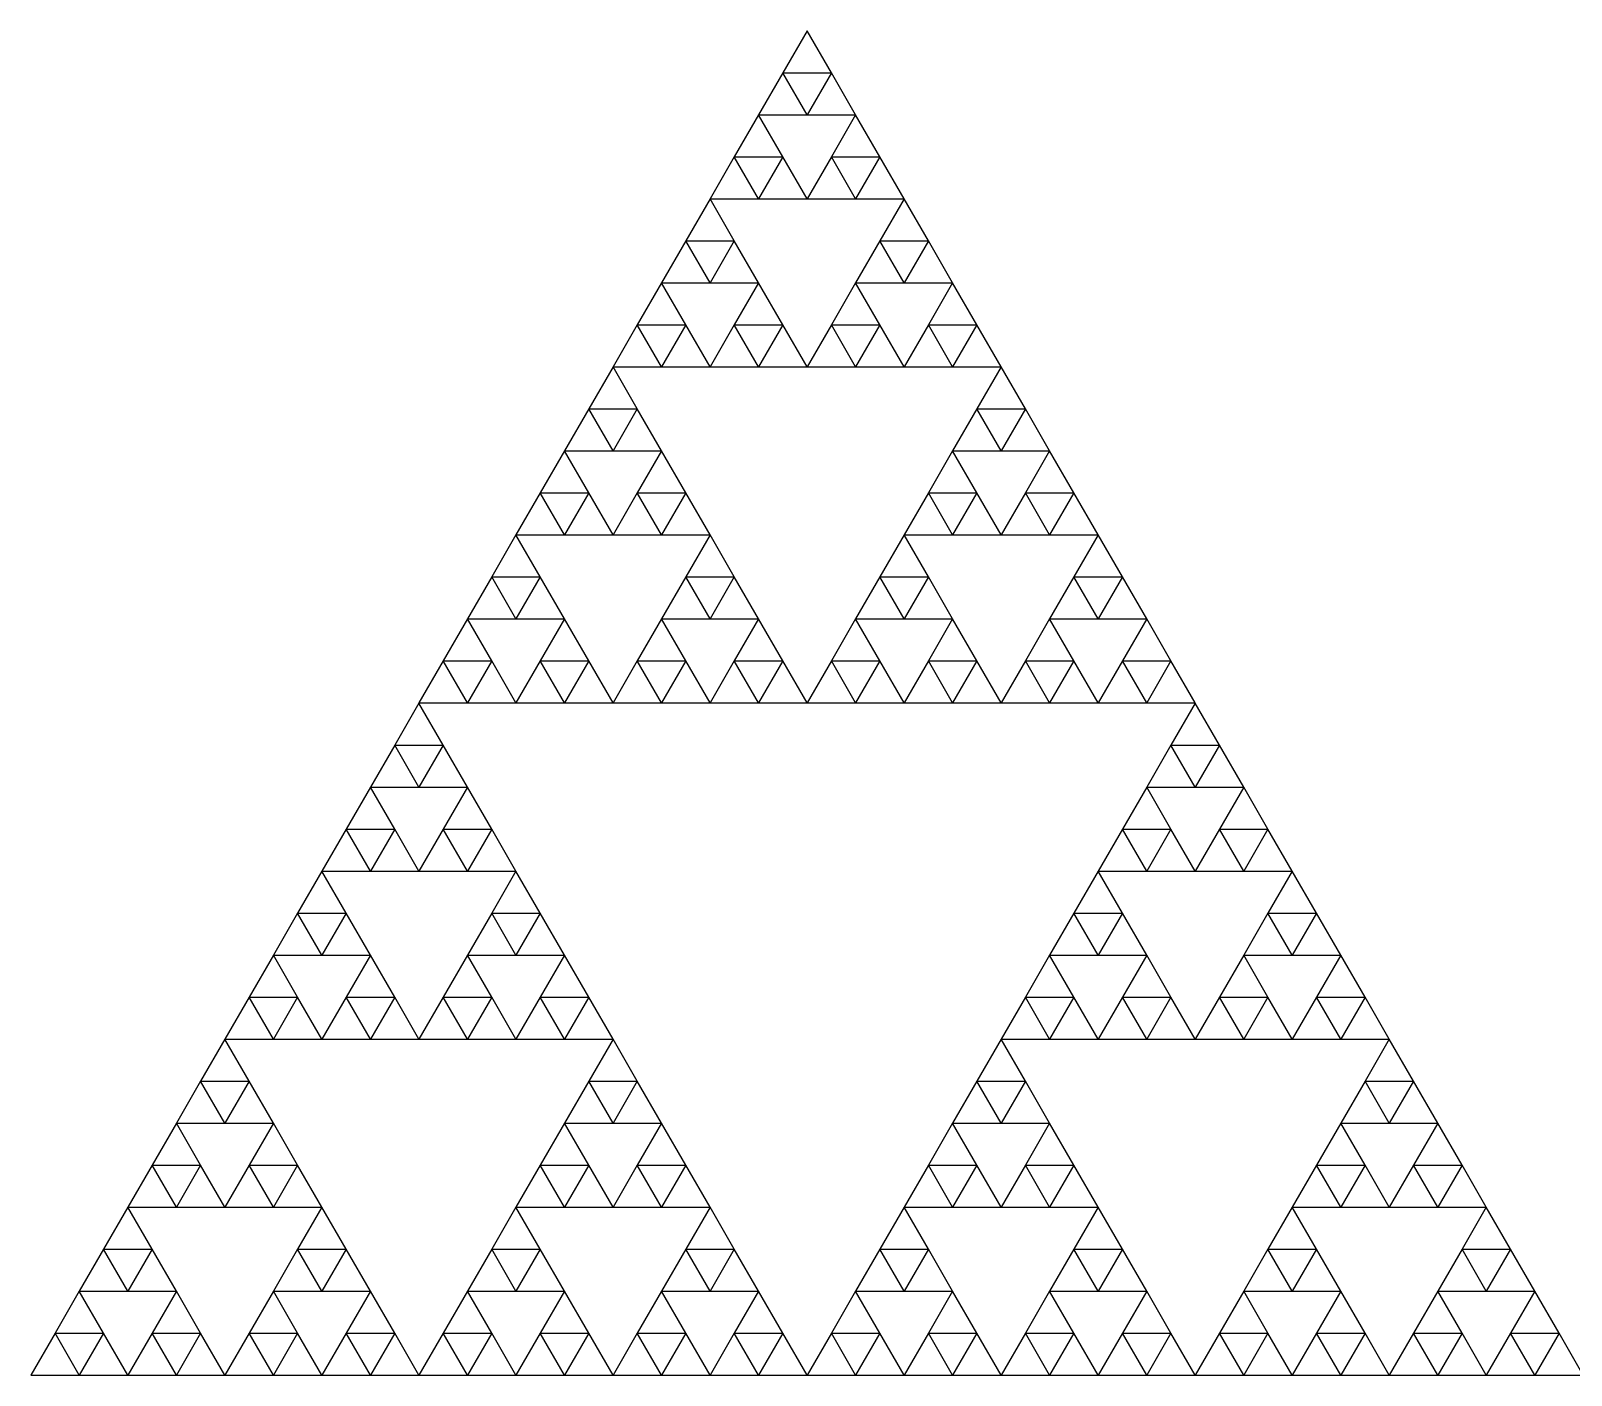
# Model space of a CAD drawing. Header units: metres. Extents: x -50 to 50, y -29 to 58.
# Drawn here: x -31.25 to -25.05, y 3.61 to 9.02 of the extents above; entities that cross this region are included whole.
import ezdxf

# ---------------------------------------------------------------- set-up
doc = ezdxf.new("R2010")
doc.units = ezdxf.units.M

msp = doc.modelspace()

# ---------------------------------------------------------------- linework, layer by layer
for p, q in [((-28.125, 9.02108), (-28.2227, 8.85194)), ((-28.0273, 8.85194), (-28.125, 9.02108)), ((-28.2227, 8.85194), (-28.3203, 8.68279)), ((-28.125, 8.68279), (-28.2227, 8.85194)), ((-28.2227, 8.85194), (-28.0273, 8.85194)), ((-28.0273, 8.85194), (-28.125, 8.68279)), ((-27.9297, 8.68279), (-28.0273, 8.85194)), ((-28.3203, 8.68279), (-28.418, 8.51365)), ((-28.2227, 8.51365), (-28.3203, 8.68279)), ((-28.3203, 8.68279), (-28.125, 8.68279)), ((-28.125, 8.68279), (-27.9297, 8.68279)), ((-27.9297, 8.68279), (-28.0273, 8.51365)), ((-27.832, 8.51365), (-27.9297, 8.68279)), ((-28.418, 8.51365), (-28.5156, 8.34451)), ((-28.3203, 8.34451), (-28.418, 8.51365)), ((-28.418, 8.51365), (-28.2227, 8.51365)), ((-28.2227, 8.51365), (-28.3203, 8.34451)), ((-28.125, 8.34451), (-28.2227, 8.51365)), ((-28.0273, 8.51365), (-28.125, 8.34451)), ((-27.9297, 8.34451), (-28.0273, 8.51365)), ((-28.0273, 8.51365), (-27.832, 8.51365)), ((-27.832, 8.51365), (-27.9297, 8.34451)), ((-27.7344, 8.34451), (-27.832, 8.51365)), ((-28.5156, 8.34451), (-28.6133, 8.17536)), ((-28.418, 8.17536), (-28.5156, 8.34451)), ((-28.5156, 8.34451), (-28.3203, 8.34451)), ((-28.3203, 8.34451), (-28.125, 8.34451)), ((-28.125, 8.34451), (-27.9297, 8.34451)), ((-27.9297, 8.34451), (-27.7344, 8.34451)), ((-27.7344, 8.34451), (-27.832, 8.17536)), ((-27.6367, 8.17536), (-27.7344, 8.34451)), ((-28.6133, 8.17536), (-28.7109, 8.00622)), ((-28.5156, 8.00622), (-28.6133, 8.17536)), ((-28.6133, 8.17536), (-28.418, 8.17536)), ((-28.418, 8.17536), (-28.5156, 8.00622)), ((-28.3203, 8.00622), (-28.418, 8.17536)), ((-27.832, 8.17536), (-27.9297, 8.00622)), ((-27.7344, 8.00622), (-27.832, 8.17536)), ((-27.832, 8.17536), (-27.6367, 8.17536)), ((-27.6367, 8.17536), (-27.7344, 8.00622)), ((-27.5391, 8.00622), (-27.6367, 8.17536)), ((-28.7109, 8.00622), (-28.8086, 7.83708)), ((-28.6133, 7.83708), (-28.7109, 8.00622)), ((-28.7109, 8.00622), (-28.5156, 8.00622)), ((-28.5156, 8.00622), (-28.3203, 8.00622)), ((-28.3203, 8.00622), (-28.418, 7.83708)), ((-28.2227, 7.83708), (-28.3203, 8.00622)), ((-27.9297, 8.00622), (-28.0273, 7.83708)), ((-27.832, 7.83708), (-27.9297, 8.00622)), ((-27.9297, 8.00622), (-27.7344, 8.00622)), ((-27.7344, 8.00622), (-27.5391, 8.00622)), ((-27.5391, 8.00622), (-27.6367, 7.83708)), ((-27.4414, 7.83708), (-27.5391, 8.00622)), ((-28.8086, 7.83708), (-28.9062, 7.66793)), ((-28.7109, 7.66793), (-28.8086, 7.83708)), ((-28.8086, 7.83708), (-28.6133, 7.83708)), ((-28.6133, 7.83708), (-28.7109, 7.66793)), ((-28.5156, 7.66793), (-28.6133, 7.83708)), ((-28.418, 7.83708), (-28.5156, 7.66793)), ((-28.3203, 7.66793), (-28.418, 7.83708)), ((-28.418, 7.83708), (-28.2227, 7.83708)), ((-28.2227, 7.83708), (-28.3203, 7.66793)), ((-28.125, 7.66793), (-28.2227, 7.83708)), ((-28.0273, 7.83708), (-28.125, 7.66793)), ((-27.9297, 7.66793), (-28.0273, 7.83708)), ((-28.0273, 7.83708), (-27.832, 7.83708)), ((-27.832, 7.83708), (-27.9297, 7.66793)), ((-27.7344, 7.66793), (-27.832, 7.83708)), ((-27.6367, 7.83708), (-27.7344, 7.66793)), ((-27.5391, 7.66793), (-27.6367, 7.83708)), ((-27.6367, 7.83708), (-27.4414, 7.83708)), ((-27.4414, 7.83708), (-27.5391, 7.66793)), ((-27.3438, 7.66793), (-27.4414, 7.83708)), ((-28.9062, 7.66792), (-29.0039, 7.49877)), ((-28.9062, 7.66793), (-28.7109, 7.66793)), ((-28.8086, 7.49877), (-28.9062, 7.66792)), ((-28.7109, 7.66793), (-28.5156, 7.66793)), ((-28.5156, 7.66793), (-28.3203, 7.66793)), ((-28.3203, 7.66793), (-28.125, 7.66793)), ((-28.125, 7.66793), (-27.9297, 7.66793)), ((-27.9297, 7.66793), (-27.7344, 7.66793)), ((-27.7344, 7.66793), (-27.5391, 7.66793)), ((-27.5391, 7.66793), (-27.3438, 7.66793)), ((-27.3438, 7.66792), (-27.4414, 7.49877)), ((-27.2461, 7.49877), (-27.3438, 7.66792)), ((-29.0039, 7.49877), (-29.1016, 7.32963)), ((-28.9062, 7.32963), (-29.0039, 7.49877)), ((-29.0039, 7.49877), (-28.8086, 7.49877)), ((-28.8086, 7.49877), (-28.9062, 7.32963)), ((-28.7109, 7.32963), (-28.8086, 7.49877)), ((-27.4414, 7.49877), (-27.5391, 7.32963)), ((-27.3438, 7.32963), (-27.4414, 7.49877)), ((-27.4414, 7.49877), (-27.2461, 7.49877)), ((-27.2461, 7.49877), (-27.3438, 7.32963)), ((-27.1484, 7.32963), (-27.2461, 7.49877)), ((-29.1016, 7.32963), (-29.1992, 7.16049)), ((-29.0039, 7.16049), (-29.1016, 7.32963)), ((-29.1016, 7.32963), (-28.9062, 7.32963)), ((-28.9062, 7.32963), (-28.7109, 7.32963)), ((-28.7109, 7.32963), (-28.8086, 7.16049)), ((-28.6133, 7.16049), (-28.7109, 7.32963)), ((-27.5391, 7.32963), (-27.6367, 7.16049)), ((-27.4414, 7.16049), (-27.5391, 7.32963)), ((-27.5391, 7.32963), (-27.3438, 7.32963)), ((-27.3438, 7.32963), (-27.1484, 7.32963)), ((-27.1484, 7.32963), (-27.2461, 7.16049)), ((-27.0508, 7.16049), (-27.1484, 7.32963)), ((-29.1992, 7.16049), (-29.2969, 6.99134)), ((-29.1016, 6.99134), (-29.1992, 7.16049)), ((-29.1992, 7.16049), (-29.0039, 7.16049)), ((-29.0039, 7.16049), (-29.1016, 6.99134)), ((-28.9062, 6.99134), (-29.0039, 7.16049)), ((-28.8086, 7.16049), (-28.9062, 6.99134)), ((-28.7109, 6.99134), (-28.8086, 7.16049)), ((-28.8086, 7.16049), (-28.6133, 7.16049)), ((-28.6133, 7.16049), (-28.7109, 6.99134)), ((-28.5156, 6.99134), (-28.6133, 7.16049)), ((-27.6367, 7.16049), (-27.7344, 6.99134)), ((-27.5391, 6.99134), (-27.6367, 7.16049)), ((-27.6367, 7.16049), (-27.4414, 7.16049)), ((-27.4414, 7.16049), (-27.5391, 6.99134)), ((-27.3438, 6.99134), (-27.4414, 7.16049)), ((-27.2461, 7.16049), (-27.3438, 6.99134)), ((-27.1484, 6.99134), (-27.2461, 7.16049)), ((-27.2461, 7.16049), (-27.0508, 7.16049)), ((-27.0508, 7.16049), (-27.1484, 6.99134)), ((-26.9531, 6.99134), (-27.0508, 7.16049)), ((-29.2969, 6.99134), (-29.3945, 6.8222)), ((-29.1992, 6.8222), (-29.2969, 6.99134)), ((-29.2969, 6.99134), (-29.1016, 6.99134)), ((-29.1016, 6.99134), (-28.9062, 6.99134)), ((-28.9062, 6.99134), (-28.7109, 6.99134)), ((-28.7109, 6.99134), (-28.5156, 6.99134)), ((-28.5156, 6.99134), (-28.6133, 6.8222)), ((-28.418, 6.8222), (-28.5156, 6.99134)), ((-27.7344, 6.99134), (-27.832, 6.8222)), ((-27.6367, 6.8222), (-27.7344, 6.99134)), ((-27.7344, 6.99134), (-27.5391, 6.99134)), ((-27.5391, 6.99134), (-27.3438, 6.99134)), ((-27.3438, 6.99134), (-27.1484, 6.99134)), ((-27.1484, 6.99134), (-26.9531, 6.99134)), ((-26.9531, 6.99134), (-27.0508, 6.8222)), ((-26.8555, 6.8222), (-26.9531, 6.99134)), ((-29.3945, 6.8222), (-29.4922, 6.65306)), ((-29.2969, 6.65306), (-29.3945, 6.8222)), ((-29.3945, 6.8222), (-29.1992, 6.8222)), ((-29.1992, 6.8222), (-29.2969, 6.65306)), ((-29.1016, 6.65306), (-29.1992, 6.8222)), ((-28.6133, 6.8222), (-28.7109, 6.65306)), ((-28.5156, 6.65306), (-28.6133, 6.8222)), ((-28.6133, 6.8222), (-28.418, 6.8222)), ((-28.418, 6.8222), (-28.5156, 6.65306)), ((-28.3203, 6.65306), (-28.418, 6.8222)), ((-27.832, 6.8222), (-27.9297, 6.65306)), ((-27.7344, 6.65306), (-27.832, 6.8222)), ((-27.832, 6.8222), (-27.6367, 6.8222)), ((-27.6367, 6.8222), (-27.7344, 6.65306)), ((-27.5391, 6.65306), (-27.6367, 6.8222)), ((-27.0508, 6.8222), (-27.1484, 6.65306)), ((-26.9531, 6.65306), (-27.0508, 6.8222)), ((-27.0508, 6.8222), (-26.8555, 6.8222)), ((-26.8555, 6.8222), (-26.9531, 6.65306)), ((-26.7578, 6.65306), (-26.8555, 6.8222)), ((-29.4922, 6.65306), (-29.5898, 6.48391)), ((-29.3945, 6.48391), (-29.4922, 6.65306)), ((-29.4922, 6.65306), (-29.2969, 6.65306)), ((-29.2969, 6.65306), (-29.1016, 6.65306)), ((-29.1016, 6.65306), (-29.1992, 6.48391)), ((-29.0039, 6.48391), (-29.1016, 6.65306)), ((-28.7109, 6.65306), (-28.8086, 6.48391)), ((-28.6133, 6.48391), (-28.7109, 6.65306)), ((-28.7109, 6.65306), (-28.5156, 6.65306)), ((-28.5156, 6.65306), (-28.3203, 6.65306)), ((-28.3203, 6.65306), (-28.418, 6.48391)), ((-28.2227, 6.48391), (-28.3203, 6.65306)), ((-27.9297, 6.65306), (-28.0273, 6.48391)), ((-27.832, 6.48391), (-27.9297, 6.65306)), ((-27.9297, 6.65306), (-27.7344, 6.65306)), ((-27.7344, 6.65306), (-27.5391, 6.65306)), ((-27.5391, 6.65306), (-27.6367, 6.48391)), ((-27.4414, 6.48391), (-27.5391, 6.65306)), ((-27.1484, 6.65306), (-27.2461, 6.48391)), ((-27.0508, 6.48391), (-27.1484, 6.65306)), ((-27.1484, 6.65306), (-26.9531, 6.65306)), ((-26.9531, 6.65306), (-26.7578, 6.65306)), ((-26.7578, 6.65306), (-26.8555, 6.48391)), ((-26.6602, 6.48391), (-26.7578, 6.65306)), ((-29.5898, 6.48391), (-29.6875, 6.31477)), ((-29.4922, 6.31477), (-29.5898, 6.48391)), ((-29.5898, 6.48391), (-29.3945, 6.48391)), ((-29.3945, 6.48391), (-29.4922, 6.31477)), ((-29.2969, 6.31477), (-29.3945, 6.48391)), ((-29.1992, 6.48391), (-29.2969, 6.31477)), ((-29.1016, 6.31477), (-29.1992, 6.48391)), ((-29.1992, 6.48391), (-29.0039, 6.48391)), ((-29.0039, 6.48391), (-29.1016, 6.31477)), ((-28.9062, 6.31477), (-29.0039, 6.48391)), ((-28.8086, 6.48391), (-28.9062, 6.31477)), ((-28.7109, 6.31477), (-28.8086, 6.48391)), ((-28.8086, 6.48391), (-28.6133, 6.48391)), ((-28.6133, 6.48391), (-28.7109, 6.31477)), ((-28.5156, 6.31477), (-28.6133, 6.48391)), ((-28.418, 6.48391), (-28.5156, 6.31477)), ((-28.3203, 6.31477), (-28.418, 6.48391)), ((-28.418, 6.48391), (-28.2227, 6.48391)), ((-28.2227, 6.48391), (-28.3203, 6.31477)), ((-28.125, 6.31477), (-28.2227, 6.48391)), ((-28.0273, 6.48391), (-28.125, 6.31477)), ((-27.9297, 6.31477), (-28.0273, 6.48391)), ((-28.0273, 6.48391), (-27.832, 6.48391)), ((-27.832, 6.48391), (-27.9297, 6.31477)), ((-27.7344, 6.31477), (-27.832, 6.48391)), ((-27.6367, 6.48391), (-27.7344, 6.31477)), ((-27.5391, 6.31477), (-27.6367, 6.48391)), ((-27.6367, 6.48391), (-27.4414, 6.48391)), ((-27.4414, 6.48391), (-27.5391, 6.31477)), ((-27.3438, 6.31477), (-27.4414, 6.48391)), ((-27.2461, 6.48391), (-27.3438, 6.31477)), ((-27.1484, 6.31477), (-27.2461, 6.48391)), ((-27.2461, 6.48391), (-27.0508, 6.48391)), ((-27.0508, 6.48391), (-27.1484, 6.31477)), ((-26.9531, 6.31477), (-27.0508, 6.48391)), ((-26.8555, 6.48391), (-26.9531, 6.31477)), ((-26.7578, 6.31477), (-26.8555, 6.48391)), ((-26.8555, 6.48391), (-26.6602, 6.48391)), ((-26.6602, 6.48391), (-26.7578, 6.31477)), ((-26.5625, 6.31477), (-26.6602, 6.48391)), ((-29.6875, 6.31475), (-29.7852, 6.14561)), ((-29.6875, 6.31477), (-29.4922, 6.31477)), ((-29.5898, 6.14561), (-29.6875, 6.31475)), ((-29.4922, 6.31477), (-29.2969, 6.31477)), ((-29.2969, 6.31477), (-29.1016, 6.31477)), ((-29.1016, 6.31477), (-28.9062, 6.31477)), ((-28.9062, 6.31477), (-28.7109, 6.31477)), ((-28.7109, 6.31477), (-28.5156, 6.31477)), ((-28.5156, 6.31477), (-28.3203, 6.31477)), ((-28.3203, 6.31477), (-28.125, 6.31477)), ((-28.125, 6.31477), (-27.9297, 6.31477)), ((-27.9297, 6.31477), (-27.7344, 6.31477)), ((-27.7344, 6.31477), (-27.5391, 6.31477)), ((-27.5391, 6.31477), (-27.3438, 6.31477)), ((-27.3438, 6.31477), (-27.1484, 6.31477)), ((-27.1484, 6.31477), (-26.9531, 6.31477)), ((-26.9531, 6.31477), (-26.7578, 6.31477)), ((-26.7578, 6.31477), (-26.5625, 6.31477)), ((-26.5625, 6.31475), (-26.6602, 6.14561)), ((-26.4648, 6.14561), (-26.5625, 6.31475)), ((-29.7852, 6.14561), (-29.8828, 5.97647)), ((-29.6875, 5.97647), (-29.7852, 6.14561)), ((-29.7852, 6.14561), (-29.5898, 6.14561)), ((-29.5898, 6.14561), (-29.6875, 5.97647)), ((-29.4922, 5.97647), (-29.5898, 6.14561)), ((-26.6602, 6.14561), (-26.7578, 5.97647)), ((-26.5625, 5.97647), (-26.6602, 6.14561)), ((-26.6602, 6.14561), (-26.4648, 6.14561)), ((-26.4648, 6.14561), (-26.5625, 5.97647)), ((-26.3672, 5.97647), (-26.4648, 6.14561)), ((-29.8828, 5.97647), (-29.9805, 5.80732)), ((-29.7852, 5.80732), (-29.8828, 5.97647)), ((-29.8828, 5.97647), (-29.6875, 5.97647)), ((-29.6875, 5.97647), (-29.4922, 5.97647)), ((-29.4922, 5.97647), (-29.5898, 5.80732)), ((-29.3945, 5.80732), (-29.4922, 5.97647)), ((-26.7578, 5.97647), (-26.8555, 5.80732)), ((-26.6602, 5.80732), (-26.7578, 5.97647)), ((-26.7578, 5.97647), (-26.5625, 5.97647)), ((-26.5625, 5.97647), (-26.3672, 5.97647)), ((-26.3672, 5.97647), (-26.4648, 5.80732)), ((-26.2695, 5.80732), (-26.3672, 5.97647)), ((-29.9805, 5.80732), (-30.0781, 5.63818)), ((-29.8828, 5.63818), (-29.9805, 5.80732)), ((-29.9805, 5.80732), (-29.7852, 5.80732)), ((-29.7852, 5.80732), (-29.8828, 5.63818)), ((-29.6875, 5.63818), (-29.7852, 5.80732)), ((-29.5898, 5.80732), (-29.6875, 5.63818)), ((-29.4922, 5.63818), (-29.5898, 5.80732)), ((-29.5898, 5.80732), (-29.3945, 5.80732)), ((-29.3945, 5.80732), (-29.4922, 5.63818)), ((-29.2969, 5.63818), (-29.3945, 5.80732)), ((-26.8555, 5.80732), (-26.9531, 5.63818)), ((-26.7578, 5.63818), (-26.8555, 5.80732)), ((-26.8555, 5.80732), (-26.6602, 5.80732)), ((-26.6602, 5.80732), (-26.7578, 5.63818)), ((-26.5625, 5.63818), (-26.6602, 5.80732)), ((-26.4648, 5.80732), (-26.5625, 5.63818)), ((-26.3672, 5.63818), (-26.4648, 5.80732)), ((-26.4648, 5.80732), (-26.2695, 5.80732)), ((-26.2695, 5.80732), (-26.3672, 5.63818)), ((-26.1719, 5.63818), (-26.2695, 5.80732)), ((-30.0781, 5.63818), (-30.1758, 5.46903)), ((-29.9805, 5.46903), (-30.0781, 5.63818)), ((-30.0781, 5.63818), (-29.8828, 5.63818)), ((-29.8828, 5.63818), (-29.6875, 5.63818)), ((-29.6875, 5.63818), (-29.4922, 5.63818)), ((-29.4922, 5.63818), (-29.2969, 5.63818)), ((-29.2969, 5.63818), (-29.3945, 5.46903)), ((-29.1992, 5.46903), (-29.2969, 5.63818)), ((-26.9531, 5.63818), (-27.0508, 5.46903)), ((-26.8555, 5.46903), (-26.9531, 5.63818)), ((-26.9531, 5.63818), (-26.7578, 5.63818)), ((-26.7578, 5.63818), (-26.5625, 5.63818)), ((-26.5625, 5.63818), (-26.3672, 5.63818)), ((-26.3672, 5.63818), (-26.1719, 5.63818)), ((-26.1719, 5.63818), (-26.2695, 5.46903)), ((-26.0742, 5.46903), (-26.1719, 5.63818)), ((-30.1758, 5.46903), (-30.2734, 5.29989)), ((-30.0781, 5.29989), (-30.1758, 5.46903)), ((-30.1758, 5.46903), (-29.9805, 5.46903)), ((-29.9805, 5.46903), (-30.0781, 5.29989)), ((-29.8828, 5.29989), (-29.9805, 5.46903)), ((-29.3945, 5.46903), (-29.4922, 5.29989)), ((-29.2969, 5.29989), (-29.3945, 5.46903)), ((-29.3945, 5.46903), (-29.1992, 5.46903)), ((-29.1992, 5.46903), (-29.2969, 5.29989)), ((-29.1016, 5.29989), (-29.1992, 5.46903)), ((-27.0508, 5.46903), (-27.1484, 5.29989)), ((-26.9531, 5.29989), (-27.0508, 5.46903)), ((-27.0508, 5.46903), (-26.8555, 5.46903)), ((-26.8555, 5.46903), (-26.9531, 5.29989)), ((-26.7578, 5.29989), (-26.8555, 5.46903)), ((-26.2695, 5.46903), (-26.3672, 5.29989)), ((-26.1719, 5.29989), (-26.2695, 5.46903)), ((-26.2695, 5.46903), (-26.0742, 5.46903)), ((-26.0742, 5.46903), (-26.1719, 5.29989)), ((-25.9766, 5.29989), (-26.0742, 5.46903)), ((-30.2734, 5.29989), (-30.3711, 5.13075)), ((-30.1758, 5.13075), (-30.2734, 5.29989)), ((-30.2734, 5.29989), (-30.0781, 5.29989)), ((-30.0781, 5.29989), (-29.8828, 5.29989)), ((-29.8828, 5.29989), (-29.9805, 5.13075)), ((-29.7852, 5.13075), (-29.8828, 5.29989)), ((-29.4922, 5.29989), (-29.5898, 5.13075)), ((-29.3945, 5.13075), (-29.4922, 5.29989)), ((-29.4922, 5.29989), (-29.2969, 5.29989)), ((-29.2969, 5.29989), (-29.1016, 5.29989)), ((-29.1016, 5.29989), (-29.1992, 5.13075)), ((-29.0039, 5.13075), (-29.1016, 5.29989)), ((-27.1484, 5.29989), (-27.2461, 5.13075)), ((-27.0508, 5.13075), (-27.1484, 5.29989)), ((-27.1484, 5.29989), (-26.9531, 5.29989)), ((-26.9531, 5.29989), (-26.7578, 5.29989)), ((-26.7578, 5.29989), (-26.8555, 5.13075)), ((-26.6602, 5.13075), (-26.7578, 5.29989)), ((-26.3672, 5.29989), (-26.4648, 5.13075)), ((-26.2695, 5.13075), (-26.3672, 5.29989)), ((-26.3672, 5.29989), (-26.1719, 5.29989)), ((-26.1719, 5.29989), (-25.9766, 5.29989)), ((-25.9766, 5.29989), (-26.0742, 5.13075)), ((-25.8789, 5.13075), (-25.9766, 5.29989)), ((-30.3711, 5.13075), (-30.4688, 4.9616)), ((-30.2734, 4.9616), (-30.3711, 5.13075)), ((-30.3711, 5.13075), (-30.1758, 5.13075)), ((-30.1758, 5.13075), (-30.2734, 4.9616)), ((-30.0781, 4.9616), (-30.1758, 5.13075)), ((-29.9805, 5.13075), (-30.0781, 4.9616)), ((-29.8828, 4.9616), (-29.9805, 5.13075)), ((-29.9805, 5.13075), (-29.7852, 5.13075)), ((-29.7852, 5.13075), (-29.8828, 4.9616)), ((-29.6875, 4.9616), (-29.7852, 5.13075)), ((-29.5898, 5.13075), (-29.6875, 4.9616)), ((-29.4922, 4.9616), (-29.5898, 5.13075)), ((-29.5898, 5.13075), (-29.3945, 5.13075)), ((-29.3945, 5.13075), (-29.4922, 4.9616)), ((-29.2969, 4.9616), (-29.3945, 5.13075)), ((-29.1992, 5.13075), (-29.2969, 4.9616)), ((-29.1016, 4.9616), (-29.1992, 5.13075)), ((-29.1992, 5.13075), (-29.0039, 5.13075)), ((-29.0039, 5.13075), (-29.1016, 4.9616)), ((-28.9062, 4.9616), (-29.0039, 5.13075)), ((-27.2461, 5.13075), (-27.3438, 4.9616)), ((-27.1484, 4.9616), (-27.2461, 5.13075)), ((-27.2461, 5.13075), (-27.0508, 5.13075)), ((-27.0508, 5.13075), (-27.1484, 4.9616)), ((-26.9531, 4.9616), (-27.0508, 5.13075)), ((-26.8555, 5.13075), (-26.9531, 4.9616)), ((-26.7578, 4.9616), (-26.8555, 5.13075)), ((-26.8555, 5.13075), (-26.6602, 5.13075)), ((-26.6602, 5.13075), (-26.7578, 4.9616)), ((-26.5625, 4.9616), (-26.6602, 5.13075)), ((-26.4648, 5.13075), (-26.5625, 4.9616)), ((-26.3672, 4.9616), (-26.4648, 5.13075)), ((-26.4648, 5.13075), (-26.2695, 5.13075)), ((-26.2695, 5.13075), (-26.3672, 4.9616)), ((-26.1719, 4.9616), (-26.2695, 5.13075)), ((-26.0742, 5.13075), (-26.1719, 4.9616)), ((-25.9766, 4.9616), (-26.0742, 5.13075)), ((-26.0742, 5.13075), (-25.8789, 5.13075)), ((-25.8789, 5.13075), (-25.9766, 4.9616)), ((-25.7812, 4.9616), (-25.8789, 5.13075)), ((-30.4688, 4.96159), (-30.5664, 4.79244)), ((-30.4688, 4.9616), (-30.2734, 4.9616)), ((-30.3711, 4.79244), (-30.4688, 4.96159)), ((-30.2734, 4.9616), (-30.0781, 4.9616)), ((-30.0781, 4.9616), (-29.8828, 4.9616)), ((-29.8828, 4.9616), (-29.6875, 4.9616)), ((-29.6875, 4.9616), (-29.4922, 4.9616)), ((-29.4922, 4.9616), (-29.2969, 4.9616)), ((-29.2969, 4.9616), (-29.1016, 4.9616)), ((-29.1016, 4.9616), (-28.9062, 4.9616)), ((-28.9062, 4.96159), (-29.0039, 4.79244)), ((-28.8086, 4.79244), (-28.9062, 4.96159)), ((-27.3438, 4.96159), (-27.4414, 4.79244)), ((-27.3438, 4.9616), (-27.1484, 4.9616)), ((-27.2461, 4.79244), (-27.3438, 4.96159)), ((-27.1484, 4.9616), (-26.9531, 4.9616)), ((-26.9531, 4.9616), (-26.7578, 4.9616)), ((-26.7578, 4.9616), (-26.5625, 4.9616)), ((-26.5625, 4.9616), (-26.3672, 4.9616)), ((-26.3672, 4.9616), (-26.1719, 4.9616)), ((-26.1719, 4.9616), (-25.9766, 4.9616)), ((-25.9766, 4.9616), (-25.7812, 4.9616)), ((-25.7812, 4.96159), (-25.8789, 4.79244)), ((-25.6836, 4.79244), (-25.7812, 4.96159)), ((-30.5664, 4.79244), (-30.6641, 4.6233)), ((-30.4688, 4.6233), (-30.5664, 4.79244)), ((-30.5664, 4.79244), (-30.3711, 4.79244)), ((-30.3711, 4.79244), (-30.4688, 4.6233)), ((-30.2734, 4.6233), (-30.3711, 4.79244)), ((-29.0039, 4.79244), (-29.1016, 4.6233)), ((-28.9062, 4.6233), (-29.0039, 4.79244)), ((-29.0039, 4.79244), (-28.8086, 4.79244)), ((-28.8086, 4.79244), (-28.9062, 4.6233)), ((-28.7109, 4.6233), (-28.8086, 4.79244)), ((-27.4414, 4.79244), (-27.5391, 4.6233)), ((-27.3438, 4.6233), (-27.4414, 4.79244)), ((-27.4414, 4.79244), (-27.2461, 4.79244)), ((-27.2461, 4.79244), (-27.3438, 4.6233)), ((-27.1484, 4.6233), (-27.2461, 4.79244)), ((-25.8789, 4.79244), (-25.9766, 4.6233)), ((-25.7812, 4.6233), (-25.8789, 4.79244)), ((-25.8789, 4.79244), (-25.6836, 4.79244)), ((-25.6836, 4.79244), (-25.7812, 4.6233)), ((-25.5859, 4.6233), (-25.6836, 4.79244)), ((-30.6641, 4.6233), (-30.7617, 4.45416)), ((-30.5664, 4.45416), (-30.6641, 4.6233)), ((-30.6641, 4.6233), (-30.4688, 4.6233)), ((-30.4688, 4.6233), (-30.2734, 4.6233)), ((-30.2734, 4.6233), (-30.3711, 4.45416)), ((-30.1758, 4.45416), (-30.2734, 4.6233)), ((-29.1016, 4.6233), (-29.1992, 4.45416)), ((-29.0039, 4.45416), (-29.1016, 4.6233)), ((-29.1016, 4.6233), (-28.9062, 4.6233)), ((-28.9062, 4.6233), (-28.7109, 4.6233)), ((-28.7109, 4.6233), (-28.8086, 4.45416)), ((-28.6133, 4.45416), (-28.7109, 4.6233)), ((-27.5391, 4.6233), (-27.6367, 4.45416)), ((-27.4414, 4.45416), (-27.5391, 4.6233)), ((-27.5391, 4.6233), (-27.3438, 4.6233)), ((-27.3438, 4.6233), (-27.1484, 4.6233)), ((-27.1484, 4.6233), (-27.2461, 4.45416)), ((-27.0508, 4.45416), (-27.1484, 4.6233)), ((-25.9766, 4.6233), (-26.0742, 4.45416)), ((-25.8789, 4.45416), (-25.9766, 4.6233)), ((-25.9766, 4.6233), (-25.7812, 4.6233)), ((-25.7812, 4.6233), (-25.5859, 4.6233)), ((-25.5859, 4.6233), (-25.6836, 4.45416)), ((-25.4883, 4.45416), (-25.5859, 4.6233)), ((-30.7617, 4.45416), (-30.8594, 4.28501)), ((-30.6641, 4.28501), (-30.7617, 4.45416)), ((-30.7617, 4.45416), (-30.5664, 4.45416)), ((-30.5664, 4.45416), (-30.6641, 4.28501)), ((-30.4688, 4.28501), (-30.5664, 4.45416)), ((-30.3711, 4.45416), (-30.4688, 4.28501)), ((-30.2734, 4.28501), (-30.3711, 4.45416)), ((-30.3711, 4.45416), (-30.1758, 4.45416)), ((-30.1758, 4.45416), (-30.2734, 4.28501)), ((-30.0781, 4.28501), (-30.1758, 4.45416)), ((-29.1992, 4.45416), (-29.2969, 4.28501)), ((-29.1016, 4.28501), (-29.1992, 4.45416)), ((-29.1992, 4.45416), (-29.0039, 4.45416)), ((-29.0039, 4.45416), (-29.1016, 4.28501)), ((-28.9062, 4.28501), (-29.0039, 4.45416)), ((-28.8086, 4.45416), (-28.9062, 4.28501)), ((-28.7109, 4.28501), (-28.8086, 4.45416)), ((-28.8086, 4.45416), (-28.6133, 4.45416)), ((-28.6133, 4.45416), (-28.7109, 4.28501)), ((-28.5156, 4.28501), (-28.6133, 4.45416)), ((-27.6367, 4.45416), (-27.7344, 4.28501)), ((-27.5391, 4.28501), (-27.6367, 4.45416)), ((-27.6367, 4.45416), (-27.4414, 4.45416)), ((-27.4414, 4.45416), (-27.5391, 4.28501)), ((-27.3438, 4.28501), (-27.4414, 4.45416)), ((-27.2461, 4.45416), (-27.3438, 4.28501)), ((-27.1484, 4.28501), (-27.2461, 4.45416)), ((-27.2461, 4.45416), (-27.0508, 4.45416)), ((-27.0508, 4.45416), (-27.1484, 4.28501)), ((-26.9531, 4.28501), (-27.0508, 4.45416)), ((-26.0742, 4.45416), (-26.1719, 4.28501)), ((-25.9766, 4.28501), (-26.0742, 4.45416)), ((-26.0742, 4.45416), (-25.8789, 4.45416)), ((-25.8789, 4.45416), (-25.9766, 4.28501)), ((-25.7812, 4.28501), (-25.8789, 4.45416)), ((-25.6836, 4.45416), (-25.7812, 4.28501)), ((-25.5859, 4.28501), (-25.6836, 4.45416)), ((-25.6836, 4.45416), (-25.4883, 4.45416)), ((-25.4883, 4.45416), (-25.5859, 4.28501)), ((-25.3906, 4.28501), (-25.4883, 4.45416)), ((-30.8594, 4.28501), (-30.957, 4.11587)), ((-30.7617, 4.11587), (-30.8594, 4.28501)), ((-30.8594, 4.28501), (-30.6641, 4.28501)), ((-30.6641, 4.28501), (-30.4688, 4.28501)), ((-30.4688, 4.28501), (-30.2734, 4.28501)), ((-30.2734, 4.28501), (-30.0781, 4.28501)), ((-30.0781, 4.28501), (-30.1758, 4.11587)), ((-29.9805, 4.11587), (-30.0781, 4.28501)), ((-29.2969, 4.28501), (-29.3945, 4.11587)), ((-29.1992, 4.11587), (-29.2969, 4.28501)), ((-29.2969, 4.28501), (-29.1016, 4.28501)), ((-29.1016, 4.28501), (-28.9062, 4.28501)), ((-28.9062, 4.28501), (-28.7109, 4.28501)), ((-28.7109, 4.28501), (-28.5156, 4.28501)), ((-28.5156, 4.28501), (-28.6133, 4.11587)), ((-28.418, 4.11587), (-28.5156, 4.28501)), ((-27.7344, 4.28501), (-27.832, 4.11587)), ((-27.6367, 4.11587), (-27.7344, 4.28501)), ((-27.7344, 4.28501), (-27.5391, 4.28501)), ((-27.5391, 4.28501), (-27.3438, 4.28501)), ((-27.3438, 4.28501), (-27.1484, 4.28501)), ((-27.1484, 4.28501), (-26.9531, 4.28501)), ((-26.9531, 4.28501), (-27.0508, 4.11587)), ((-26.8555, 4.11587), (-26.9531, 4.28501)), ((-26.1719, 4.28501), (-26.2695, 4.11587)), ((-26.0742, 4.11587), (-26.1719, 4.28501)), ((-26.1719, 4.28501), (-25.9766, 4.28501)), ((-25.9766, 4.28501), (-25.7812, 4.28501)), ((-25.7812, 4.28501), (-25.5859, 4.28501)), ((-25.5859, 4.28501), (-25.3906, 4.28501)), ((-25.3906, 4.28501), (-25.4883, 4.11587)), ((-25.293, 4.11587), (-25.3906, 4.28501)), ((-30.957, 4.11587), (-31.0547, 3.94673)), ((-30.8594, 3.94673), (-30.957, 4.11587)), ((-30.957, 4.11587), (-30.7617, 4.11587)), ((-30.7617, 4.11587), (-30.8594, 3.94673)), ((-30.6641, 3.94673), (-30.7617, 4.11587)), ((-30.1758, 4.11587), (-30.2734, 3.94673)), ((-30.0781, 3.94673), (-30.1758, 4.11587)), ((-30.1758, 4.11587), (-29.9805, 4.11587)), ((-29.9805, 4.11587), (-30.0781, 3.94673)), ((-29.8828, 3.94673), (-29.9805, 4.11587)), ((-29.3945, 4.11587), (-29.4922, 3.94673)), ((-29.2969, 3.94673), (-29.3945, 4.11587)), ((-29.3945, 4.11587), (-29.1992, 4.11587)), ((-29.1992, 4.11587), (-29.2969, 3.94673)), ((-29.1016, 3.94673), (-29.1992, 4.11587)), ((-28.6133, 4.11587), (-28.7109, 3.94673)), ((-28.5156, 3.94673), (-28.6133, 4.11587)), ((-28.6133, 4.11587), (-28.418, 4.11587)), ((-28.418, 4.11587), (-28.5156, 3.94673)), ((-28.3203, 3.94673), (-28.418, 4.11587)), ((-27.832, 4.11587), (-27.9297, 3.94673)), ((-27.7344, 3.94673), (-27.832, 4.11587)), ((-27.832, 4.11587), (-27.6367, 4.11587)), ((-27.6367, 4.11587), (-27.7344, 3.94673)), ((-27.5391, 3.94673), (-27.6367, 4.11587)), ((-27.0508, 4.11587), (-27.1484, 3.94673)), ((-26.9531, 3.94673), (-27.0508, 4.11587)), ((-27.0508, 4.11587), (-26.8555, 4.11587)), ((-26.8555, 4.11587), (-26.9531, 3.94673)), ((-26.7578, 3.94673), (-26.8555, 4.11587)), ((-26.2695, 4.11587), (-26.3672, 3.94673)), ((-26.1719, 3.94673), (-26.2695, 4.11587)), ((-26.2695, 4.11587), (-26.0742, 4.11587)), ((-26.0742, 4.11587), (-26.1719, 3.94673)), ((-25.9766, 3.94673), (-26.0742, 4.11587)), ((-25.4883, 4.11587), (-25.5859, 3.94673)), ((-25.3906, 3.94673), (-25.4883, 4.11587)), ((-25.4883, 4.11587), (-25.293, 4.11587)), ((-25.293, 4.11587), (-25.3906, 3.94673)), ((-25.1953, 3.94673), (-25.293, 4.11587)), ((-31.0547, 3.94673), (-31.1523, 3.77758)), ((-30.957, 3.77758), (-31.0547, 3.94673)), ((-31.0547, 3.94673), (-30.8594, 3.94673)), ((-30.8594, 3.94673), (-30.6641, 3.94673)), ((-30.6641, 3.94673), (-30.7617, 3.77758)), ((-30.5664, 3.77758), (-30.6641, 3.94673)), ((-30.2734, 3.94673), (-30.3711, 3.77758)), ((-30.1758, 3.77758), (-30.2734, 3.94673)), ((-30.2734, 3.94673), (-30.0781, 3.94673)), ((-30.0781, 3.94673), (-29.8828, 3.94673)), ((-29.8828, 3.94673), (-29.9805, 3.77758)), ((-29.7852, 3.77758), (-29.8828, 3.94673)), ((-29.4922, 3.94673), (-29.5898, 3.77758)), ((-29.3945, 3.77758), (-29.4922, 3.94673)), ((-29.4922, 3.94673), (-29.2969, 3.94673)), ((-29.2969, 3.94673), (-29.1016, 3.94673)), ((-29.1016, 3.94673), (-29.1992, 3.77758)), ((-29.0039, 3.77758), (-29.1016, 3.94673)), ((-28.7109, 3.94673), (-28.8086, 3.77758)), ((-28.6133, 3.77758), (-28.7109, 3.94673)), ((-28.7109, 3.94673), (-28.5156, 3.94673)), ((-28.5156, 3.94673), (-28.3203, 3.94673)), ((-28.3203, 3.94673), (-28.418, 3.77758)), ((-28.2227, 3.77758), (-28.3203, 3.94673)), ((-27.9297, 3.94673), (-28.0273, 3.77758)), ((-27.832, 3.77758), (-27.9297, 3.94673)), ((-27.9297, 3.94673), (-27.7344, 3.94673)), ((-27.7344, 3.94673), (-27.5391, 3.94673)), ((-27.5391, 3.94673), (-27.6367, 3.77758)), ((-27.4414, 3.77758), (-27.5391, 3.94673)), ((-27.1484, 3.94673), (-27.2461, 3.77758)), ((-27.0508, 3.77758), (-27.1484, 3.94673)), ((-27.1484, 3.94673), (-26.9531, 3.94673)), ((-26.9531, 3.94673), (-26.7578, 3.94673)), ((-26.7578, 3.94673), (-26.8555, 3.77758)), ((-26.6602, 3.77758), (-26.7578, 3.94673)), ((-26.3672, 3.94673), (-26.4648, 3.77758)), ((-26.2695, 3.77758), (-26.3672, 3.94673)), ((-26.3672, 3.94673), (-26.1719, 3.94673)), ((-26.1719, 3.94673), (-25.9766, 3.94673)), ((-25.9766, 3.94673), (-26.0742, 3.77758)), ((-25.8789, 3.77758), (-25.9766, 3.94673)), ((-25.5859, 3.94673), (-25.6836, 3.77758)), ((-25.4883, 3.77758), (-25.5859, 3.94673)), ((-25.5859, 3.94673), (-25.3906, 3.94673)), ((-25.3906, 3.94673), (-25.1953, 3.94673)), ((-25.1953, 3.94673), (-25.293, 3.77758)), ((-25.0977, 3.77758), (-25.1953, 3.94673)), ((-31.1523, 3.77758), (-31.25, 3.60844)), ((-31.0547, 3.60844), (-31.1523, 3.77758)), ((-31.1523, 3.77758), (-30.957, 3.77758)), ((-30.957, 3.77758), (-31.0547, 3.60844)), ((-30.8594, 3.60844), (-30.957, 3.77758)), ((-30.7617, 3.77758), (-30.8594, 3.60844)), ((-30.6641, 3.60844), (-30.7617, 3.77758)), ((-30.7617, 3.77758), (-30.5664, 3.77758)), ((-30.5664, 3.77758), (-30.6641, 3.60844)), ((-30.4688, 3.60844), (-30.5664, 3.77758)), ((-30.3711, 3.77758), (-30.4688, 3.60844)), ((-30.2734, 3.60844), (-30.3711, 3.77758)), ((-30.3711, 3.77758), (-30.1758, 3.77758)), ((-30.1758, 3.77758), (-30.2734, 3.60844)), ((-30.0781, 3.60844), (-30.1758, 3.77758)), ((-29.9805, 3.77758), (-30.0781, 3.60844)), ((-29.8828, 3.60844), (-29.9805, 3.77758)), ((-29.9805, 3.77758), (-29.7852, 3.77758)), ((-29.7852, 3.77758), (-29.8828, 3.60844)), ((-29.6875, 3.60844), (-29.7852, 3.77758)), ((-29.5898, 3.77758), (-29.6875, 3.60844)), ((-29.4922, 3.60844), (-29.5898, 3.77758)), ((-29.5898, 3.77758), (-29.3945, 3.77758)), ((-29.3945, 3.77758), (-29.4922, 3.60844)), ((-29.2969, 3.60844), (-29.3945, 3.77758)), ((-29.1992, 3.77758), (-29.2969, 3.60844)), ((-29.1016, 3.60844), (-29.1992, 3.77758)), ((-29.1992, 3.77758), (-29.0039, 3.77758)), ((-29.0039, 3.77758), (-29.1016, 3.60844)), ((-28.9062, 3.60844), (-29.0039, 3.77758)), ((-28.8086, 3.77758), (-28.9062, 3.60844)), ((-28.7109, 3.60844), (-28.8086, 3.77758)), ((-28.8086, 3.77758), (-28.6133, 3.77758)), ((-28.6133, 3.77758), (-28.7109, 3.60844)), ((-28.5156, 3.60844), (-28.6133, 3.77758)), ((-28.418, 3.77758), (-28.5156, 3.60844)), ((-28.3203, 3.60844), (-28.418, 3.77758)), ((-28.418, 3.77758), (-28.2227, 3.77758)), ((-28.2227, 3.77758), (-28.3203, 3.60844)), ((-28.125, 3.60844), (-28.2227, 3.77758)), ((-28.0273, 3.77758), (-28.125, 3.60844)), ((-27.9297, 3.60844), (-28.0273, 3.77758)), ((-28.0273, 3.77758), (-27.832, 3.77758)), ((-27.832, 3.77758), (-27.9297, 3.60844)), ((-27.7344, 3.60844), (-27.832, 3.77758)), ((-27.6367, 3.77758), (-27.7344, 3.60844)), ((-27.5391, 3.60844), (-27.6367, 3.77758)), ((-27.6367, 3.77758), (-27.4414, 3.77758)), ((-27.4414, 3.77758), (-27.5391, 3.60844)), ((-27.3438, 3.60844), (-27.4414, 3.77758)), ((-27.2461, 3.77758), (-27.3438, 3.60844)), ((-27.1484, 3.60844), (-27.2461, 3.77758)), ((-27.2461, 3.77758), (-27.0508, 3.77758)), ((-27.0508, 3.77758), (-27.1484, 3.60844)), ((-26.9531, 3.60844), (-27.0508, 3.77758)), ((-26.8555, 3.77758), (-26.9531, 3.60844)), ((-26.7578, 3.60844), (-26.8555, 3.77758)), ((-26.8555, 3.77758), (-26.6602, 3.77758)), ((-26.6602, 3.77758), (-26.7578, 3.60844)), ((-26.5625, 3.60844), (-26.6602, 3.77758)), ((-26.4648, 3.77758), (-26.5625, 3.60844)), ((-26.3672, 3.60844), (-26.4648, 3.77758)), ((-26.4648, 3.77758), (-26.2695, 3.77758)), ((-26.2695, 3.77758), (-26.3672, 3.60844)), ((-26.1719, 3.60844), (-26.2695, 3.77758)), ((-26.0742, 3.77758), (-26.1719, 3.60844)), ((-25.9766, 3.60844), (-26.0742, 3.77758)), ((-26.0742, 3.77758), (-25.8789, 3.77758)), ((-25.8789, 3.77758), (-25.9766, 3.60844)), ((-25.7812, 3.60844), (-25.8789, 3.77758)), ((-25.6836, 3.77758), (-25.7812, 3.60844)), ((-25.5859, 3.60844), (-25.6836, 3.77758)), ((-25.6836, 3.77758), (-25.4883, 3.77758)), ((-25.4883, 3.77758), (-25.5859, 3.60844)), ((-25.3906, 3.60844), (-25.4883, 3.77758)), ((-25.293, 3.77758), (-25.3906, 3.60844)), ((-25.1953, 3.60844), (-25.293, 3.77758)), ((-25.293, 3.77758), (-25.0977, 3.77758)), ((-25.0977, 3.77758), (-25.1953, 3.60844)), ((-25, 3.60844), (-25.0977, 3.77758)), ((-31.25, 3.60844), (-31.0547, 3.60844)), ((-31.0547, 3.60844), (-30.8594, 3.60844)), ((-30.8594, 3.60844), (-30.6641, 3.60844)), ((-30.6641, 3.60844), (-30.4688, 3.60844)), ((-30.4688, 3.60844), (-30.2734, 3.60844)), ((-30.2734, 3.60844), (-30.0781, 3.60844)), ((-30.0781, 3.60844), (-29.8828, 3.60844)), ((-29.8828, 3.60844), (-29.6875, 3.60844)), ((-29.6875, 3.60844), (-29.4922, 3.60844)), ((-29.4922, 3.60844), (-29.2969, 3.60844)), ((-29.2969, 3.60844), (-29.1016, 3.60844)), ((-29.1016, 3.60844), (-28.9062, 3.60844)), ((-28.9062, 3.60844), (-28.7109, 3.60844)), ((-28.7109, 3.60844), (-28.5156, 3.60844)), ((-28.5156, 3.60844), (-28.3203, 3.60844)), ((-28.3203, 3.60844), (-28.125, 3.60844)), ((-28.125, 3.60844), (-27.9297, 3.60844)), ((-27.9297, 3.60844), (-27.7344, 3.60844)), ((-27.7344, 3.60844), (-27.5391, 3.60844)), ((-27.5391, 3.60844), (-27.3438, 3.60844)), ((-27.3438, 3.60844), (-27.1484, 3.60844)), ((-27.1484, 3.60844), (-26.9531, 3.60844)), ((-26.9531, 3.60844), (-26.7578, 3.60844)), ((-26.7578, 3.60844), (-26.5625, 3.60844)), ((-26.5625, 3.60844), (-26.3672, 3.60844)), ((-26.3672, 3.60844), (-26.1719, 3.60844)), ((-26.1719, 3.60844), (-25.9766, 3.60844)), ((-25.9766, 3.60844), (-25.7812, 3.60844)), ((-25.7812, 3.60844), (-25.5859, 3.60844)), ((-25.5859, 3.60844), (-25.3906, 3.60844)), ((-25.3906, 3.60844), (-25.1953, 3.60844)), ((-25.1953, 3.60844), (-25, 3.60844))]:
    msp.add_line(p, q)

doc.saveas('drawing.dxf')
